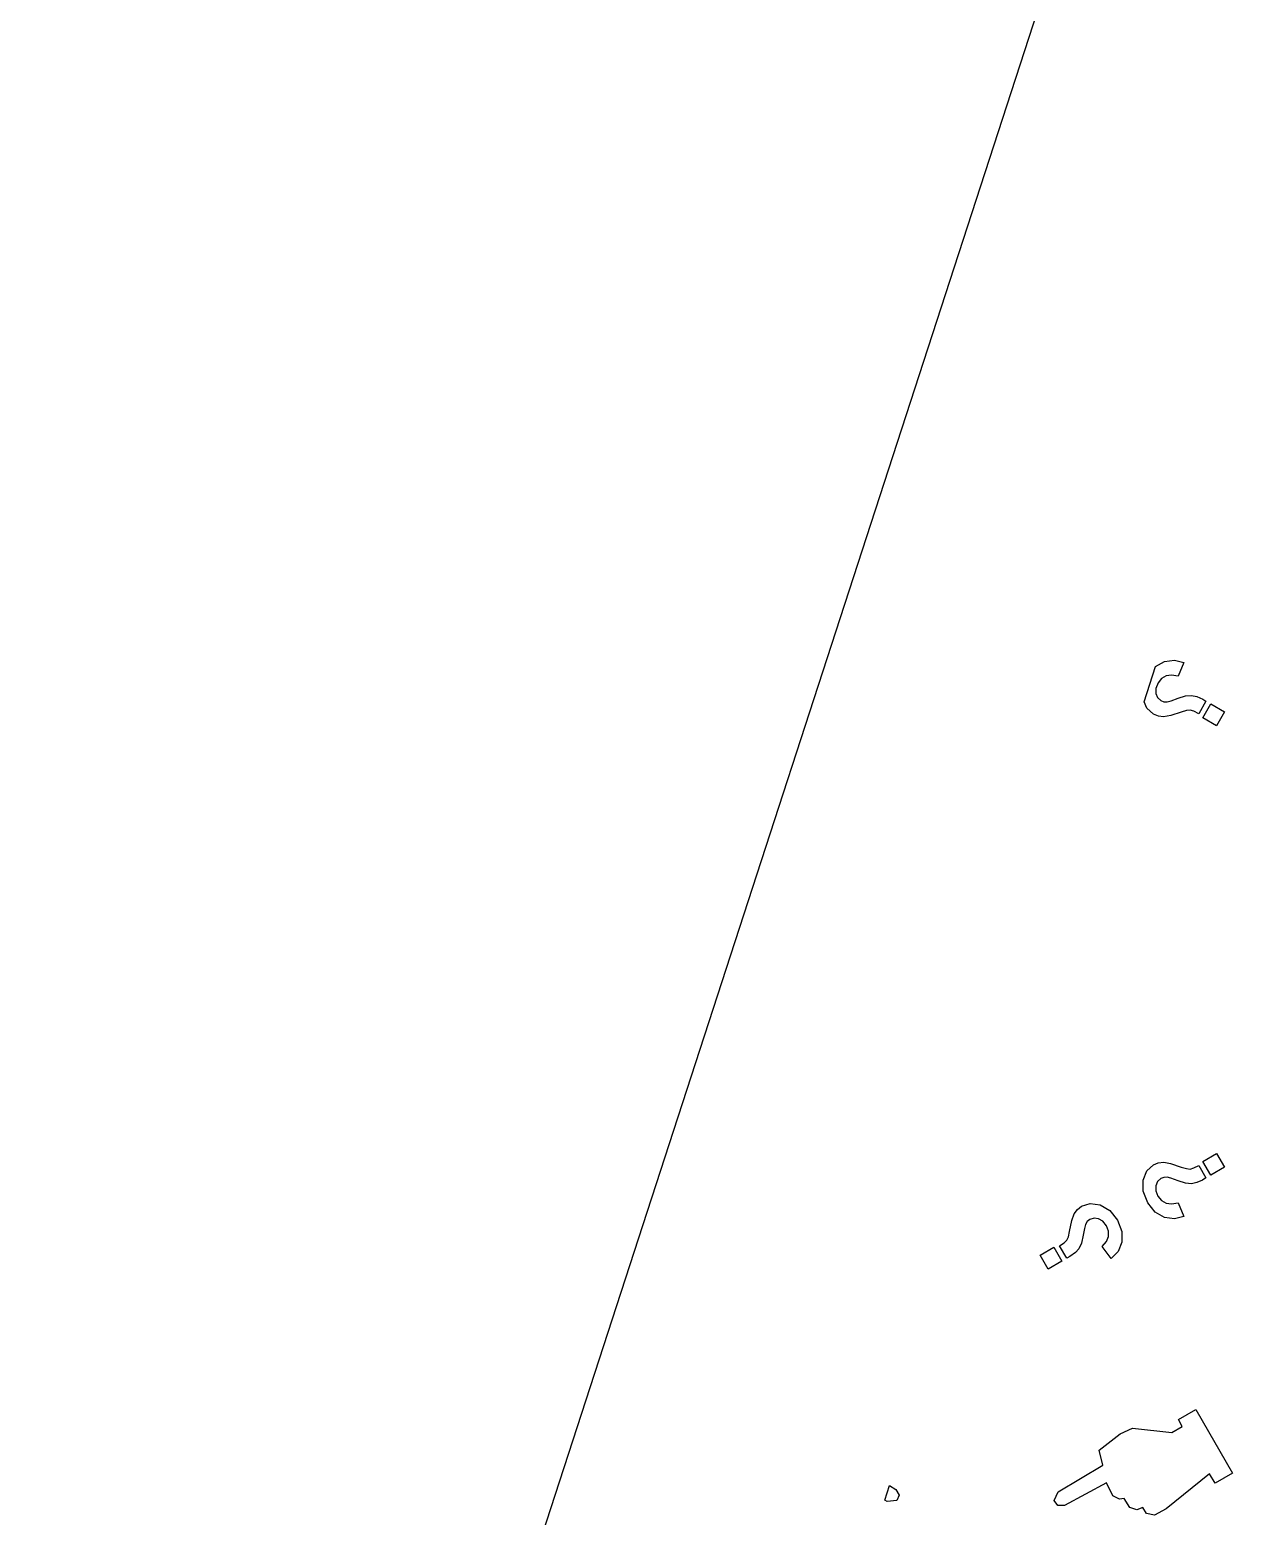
# Model space of a CAD drawing. Header units: metres. Extents: x -75 to 75, y 0 to 231.
# Drawn here: x -75 to -28.7, y 60.7 to 117.3 of the extents above; entities that cross this region are included whole.
import ezdxf

# ---------------------------------------------------------------- set-up
doc = ezdxf.new("R2010")
doc.units = ezdxf.units.M

msp = doc.modelspace()

# ---------------------------------------------------------------- linework, layer by layer
for p, q in [((0, 230.826), (-75, 0)), ((-32.5773, 91.7307), (-32.142, 93.0705)), ((-32.142, 93.0705), (-31.807, 93.2642)), ((-31.807, 93.2642), (-31.4274, 93.3203)), ((-31.4274, 93.3203), (-31.0691, 93.2227)), ((-31.0691, 93.2227), (-31.29, 92.7032)), ((-32.0518, 92.4512), (-32.1354, 92.2437)), ((-31.9193, 92.6172), (-32.0518, 92.4512)), ((-31.7466, 92.7179), (-31.9193, 92.6172)), ((-31.5342, 92.749), (-31.7466, 92.7179)), ((-31.29, 92.7032), (-31.5342, 92.749)), ((-32.4821, 91.4929), (-32.5773, 91.7307)), ((-32.1354, 92.2437), (-32.1354, 92.052)), ((-32.1354, 92.052), (-32.0688, 91.8921)), ((-32.0688, 91.8921), (-31.9431, 91.7786)), ((-31.9431, 91.7786), (-31.8253, 91.734)), ((-31.8253, 91.734), (-31.6996, 91.7297)), ((-31.6996, 91.7297), (-31.5519, 91.77)), ((-31.5519, 91.77), (-31.2894, 91.8665)), ((-31.2894, 91.8665), (-31.005, 91.9537)), ((-31.005, 91.9537), (-30.7786, 91.9775)), ((-30.7786, 91.9775), (-30.5796, 91.9366)), ((-30.5796, 91.9366), (-30.3446, 91.8298)), ((-30.2274, 91.7566), (-30.5027, 91.2793)), ((-30.3446, 91.8298), (-30.2274, 91.7566)), ((-32.2263, 91.2555), (-32.4821, 91.4929)), ((-32.0365, 91.1792), (-32.2263, 91.2555)), ((-31.8381, 91.1609), (-32.0365, 91.1792)), ((-31.5696, 91.2097), (-31.8381, 91.1609)), ((-31.1686, 91.3397), (-31.5696, 91.2097)), ((-30.9672, 91.4026), (-31.1686, 91.3397)), ((-30.8274, 91.4178), (-30.9672, 91.4026)), ((-30.6919, 91.3776), (-30.8274, 91.4178)), ((-30.5027, 91.2793), (-30.6919, 91.3776)), ((-30.3477, 91.1255), (-30.0437, 91.6522)), ((-29.8203, 90.8215), (-30.3477, 91.1255)), ((-30.0437, 91.6522), (-29.5164, 91.3483)), ((-29.5164, 91.3483), (-29.8203, 90.8215)), ((-32.2269, 74.1028), (-32.0402, 74.1791)), ((-32.0402, 74.1791), (-31.8339, 74.1974)), ((-31.8339, 74.1974), (-31.572, 74.1492)), ((-31.572, 74.1492), (-31.1686, 74.0179)), ((-30.347, 74.234), (-29.8209, 74.538)), ((-30.0431, 73.7073), (-30.347, 74.234)), ((-29.8209, 74.538), (-29.517, 74.0112)), ((-32.623, 73.515), (-32.4814, 73.8684)), ((-32.4814, 73.8684), (-32.2269, 74.1028)), ((-31.9431, 73.5809), (-32.0695, 73.4674)), ((-31.8247, 73.6255), (-31.9431, 73.5809)), ((-31.6978, 73.6298), (-31.8247, 73.6255)), ((-31.5586, 73.5907), (-31.6978, 73.6298)), ((-31.2906, 73.493), (-31.5586, 73.5907)), ((-31.1686, 74.0179), (-30.9684, 73.9569)), ((-30.9684, 73.9569), (-30.828, 73.9417)), ((-30.828, 73.9417), (-30.6901, 73.9825)), ((-30.6901, 73.9825), (-30.5021, 74.0802)), ((-30.5021, 74.0802), (-30.2268, 73.6023)), ((-30.2268, 73.6023), (-30.3556, 73.5236)), ((-29.517, 74.0112), (-30.0431, 73.7073)), ((-32.6194, 73.0988), (-32.623, 73.515)), ((-32.4442, 72.6569), (-32.6194, 73.0988)), ((-32.0695, 73.4674), (-32.136, 73.3075)), ((-32.136, 73.3075), (-32.1348, 73.114)), ((-32.1348, 73.114), (-32.0542, 72.9089)), ((-31.005, 73.4058), (-31.2906, 73.493)), ((-30.7786, 73.382), (-31.005, 73.4058)), ((-30.5765, 73.4235), (-30.7786, 73.382)), ((-30.3556, 73.5236), (-30.5765, 73.4235)), ((-35.1176, 72.4017), (-34.9601, 72.525)), ((-34.9601, 72.525), (-34.6281, 72.6288)), ((-34.6281, 72.6288), (-34.2521, 72.5751)), ((-34.2521, 72.5751), (-33.8914, 72.3621)), ((-32.1586, 72.2986), (-32.4442, 72.6569)), ((-32.0542, 72.9089), (-31.9193, 72.7423)), ((-31.9193, 72.7423), (-31.7472, 72.6422)), ((-31.7472, 72.6422), (-31.536, 72.6111)), ((-31.536, 72.6111), (-31.2888, 72.6562)), ((-31.2888, 72.6562), (-31.0691, 72.1362)), ((-35.4148, 71.5662), (-35.3275, 71.9806)), ((-35.3275, 71.9806), (-35.2378, 72.2314)), ((-35.2378, 72.2314), (-35.1176, 72.4017)), ((-34.7465, 71.9385), (-34.8118, 71.8323)), ((-34.6488, 72.0178), (-34.7465, 71.9385)), ((-34.4858, 72.0709), (-34.6488, 72.0178)), ((-34.3137, 72.049), (-34.4858, 72.0709)), ((-34.1495, 71.9531), (-34.3137, 72.049)), ((-34.0104, 71.778), (-34.1495, 71.9531)), ((-33.8914, 72.3621), (-33.5972, 71.9904)), ((-33.5972, 71.9904), (-33.4299, 71.5643)), ((-31.8082, 72.0959), (-32.1586, 72.2986)), ((-31.4243, 72.0398), (-31.8082, 72.0959)), ((-31.0691, 72.1362), (-31.4243, 72.0398)), ((-35.5198, 71.2323), (-35.4612, 71.3629)), ((-35.4612, 71.3629), (-35.4148, 71.5662)), ((-34.8972, 71.4185), (-34.9668, 71.1163)), ((-34.8508, 71.6809), (-34.8972, 71.4185)), ((-34.8118, 71.8323), (-34.8508, 71.6809)), ((-34.0116, 71.1823), (-33.9335, 71.3788)), ((-33.9335, 71.5796), (-34.0104, 71.778)), ((-33.9335, 71.3788), (-33.9335, 71.5796)), ((-33.4299, 71.5643), (-33.4293, 71.1578)), ((-36.5391, 70.6586), (-36.0117, 70.9637)), ((-36.0117, 70.9637), (-35.7072, 70.4364)), ((-35.8018, 71.0199), (-35.6229, 71.1334)), ((-35.5247, 70.5426), (-35.8018, 71.0199)), ((-35.6229, 71.1334), (-35.5198, 71.2323)), ((-35.1938, 70.7581), (-35.4056, 70.6073)), ((-35.0596, 70.9094), (-35.1938, 70.7581)), ((-34.9668, 71.1163), (-35.0596, 70.9094)), ((-34.1746, 70.99), (-34.0116, 71.1823)), ((-33.834, 70.5402), (-34.1746, 70.99)), ((-33.5715, 70.7996), (-33.834, 70.5402)), ((-33.4293, 71.1578), (-33.5715, 70.7996)), ((-36.2339, 70.1324), (-36.5391, 70.6586)), ((-35.7072, 70.4364), (-36.2339, 70.1324)), ((-35.4056, 70.6073), (-35.5247, 70.5426)), ((-31.2742, 64.4012), (-30.6113, 64.7839)), ((-30.6113, 64.7839), (-29.213, 62.3602)), ((-33.4958, 63.8593), (-33.0247, 64.0765)), ((-33.0247, 64.0765), (-31.5214, 63.9166)), ((-31.5214, 63.9166), (-31.1362, 64.14)), ((-31.1362, 64.14), (-31.2742, 64.4012)), ((-34.2966, 63.2385), (-33.4958, 63.8593)), ((-34.1495, 62.6624), (-34.2966, 63.2385)), ((-35.8512, 61.6534), (-34.1495, 62.6624)), ((-30.0962, 62.3389), (-31.7417, 61.0046)), ((-29.8746, 61.9788), (-30.0962, 62.3389)), ((-29.213, 62.3602), (-29.8746, 61.9788)), ((-42.4554, 61.329), (-42.2716, 61.8949)), ((-42.2716, 61.8949), (-42.031, 61.7456)), ((-42.031, 61.7456), (-41.9041, 61.5259)), ((-34.0122, 61.9897), (-35.615, 61.1316)), ((-33.7693, 61.499), (-34.0122, 61.9897)), ((-42.3649, 61.2781), (-42.4554, 61.329)), ((-41.9987, 61.3177), (-42.3649, 61.2781)), ((-41.9041, 61.5259), (-41.9987, 61.3177)), ((-35.9995, 61.3184), (-35.8512, 61.6534)), ((-35.8652, 61.131), (-35.9995, 61.3184)), ((-35.615, 61.1316), (-35.8652, 61.131)), ((-33.5239, 61.3751), (-33.7693, 61.499)), ((-33.342, 61.4014), (-33.5239, 61.3751)), ((-33.1254, 61.0516), (-33.342, 61.4014)), ((-32.8538, 60.9692), (-33.1254, 61.0516)), ((-32.6249, 61.0492), (-32.8538, 60.9692)), ((-32.4839, 60.8282), (-32.6249, 61.0492)), ((-32.1903, 60.7587), (-32.4839, 60.8282)), ((-31.7417, 61.0046), (-32.1903, 60.7587))]:
    msp.add_line(p, q)

doc.saveas('drawing.dxf')
